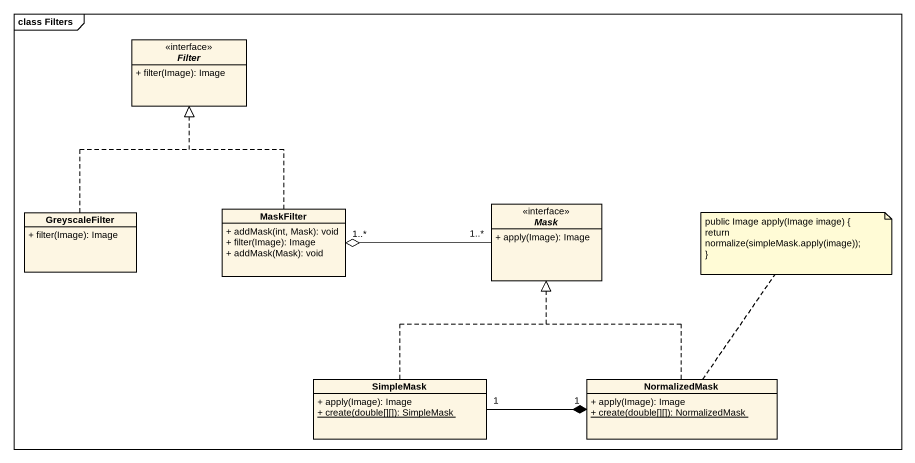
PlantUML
@startuml
mainframe class Filters
hide circle
hide empty members
skinparam classAttributeIconSize 0
interface Filter <<interface>> {
  + filter(Image): Image
}
class GreyscaleFilter {
  + filter(Image): Image
}
class MaskFilter {
  + addMask(int, Mask): void
  + filter(Image): Image
  + addMask(Mask): void
}
interface Mask <<interface>> {
  + apply(Image): Image
}
class SimpleMask {
  + apply(Image): Image
  {static} + create(double[][]): SimpleMask
}
class NormalizedMask {
  + apply(Image): Image
  {static} + create(double[][]): NormalizedMask
}
GreyscaleFilter .up.|> Filter
MaskFilter .up.|> Filter
Mask "1..*" -left-o "1..*" MaskFilter
SimpleMask .up.|> Mask
SimpleMask "1" -right-* "1" NormalizedMask
NormalizedMask .up.|> Mask
note top of NormalizedMask
  public Image apply(Image image) {
  return normalize(simpleMask.apply(image));
  ~}
end note
@enduml
